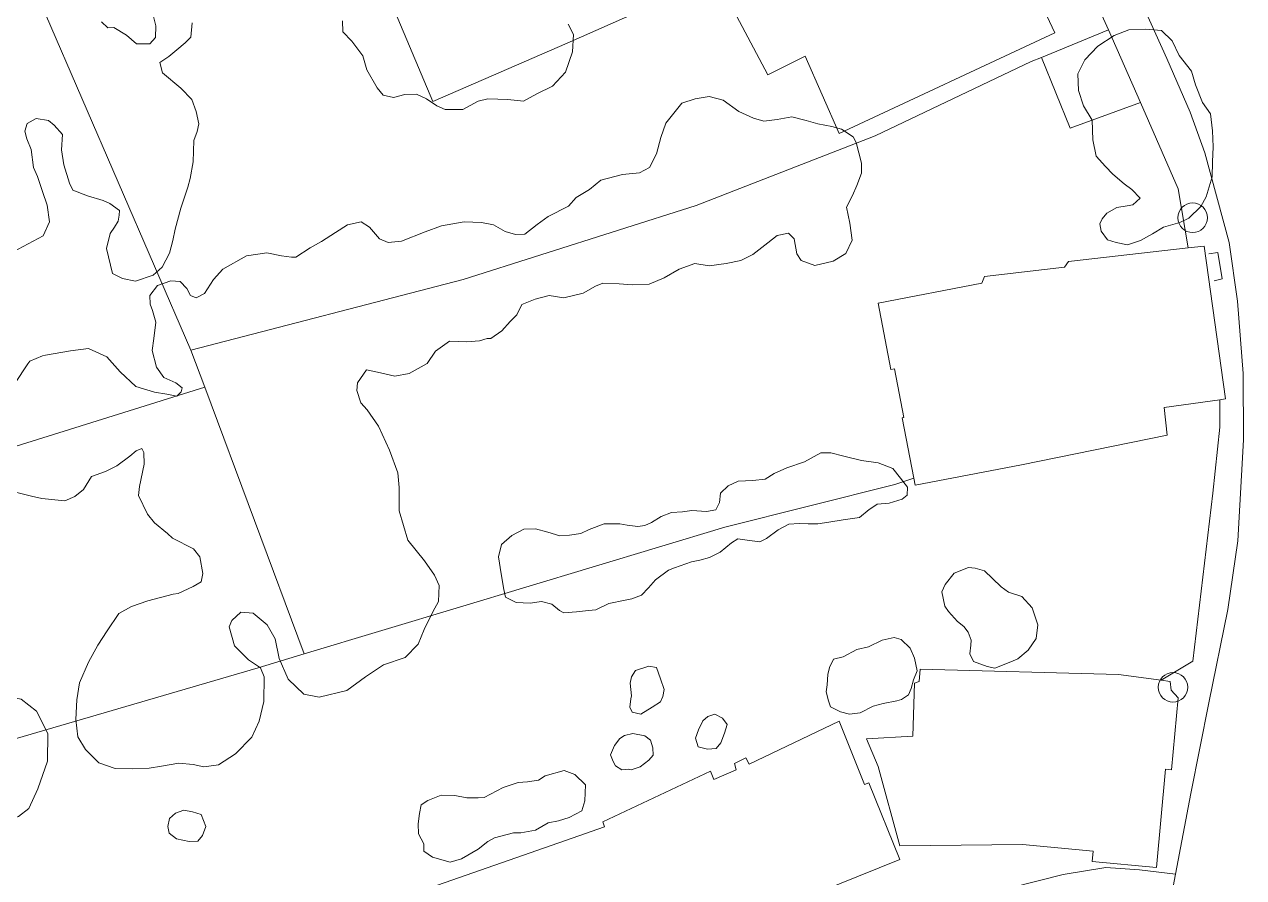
# Model space of a CAD drawing. Header units: metres. Extents: x 4652992 to 4879070, y 2074171 to 2309877.
# Drawn here: x 4653675.2 to 4653738.6, y 2306269.7 to 2306314.1 of the extents above; entities that cross this region are included whole.
import ezdxf

# ---------------------------------------------------------------- set-up
doc = ezdxf.new("R2010")
doc.units = ezdxf.units.M
doc.header["$MEASUREMENT"] = 0
doc.linetypes.add('DGN Style 2', pattern=[66.27138, 39.762828, -26.508552])
doc.layers.get('0').update_dxf_attribs({"color": 4, "lineweight": 0})
for name, color, linetype, lineweight in [('Level 18', 5, 'Continuous', 0), ('Level 30', 5, 'Continuous', 0), ('Level 37', 3, 'Continuous', 0), ('Level 38', 3, 'Continuous', 0), ('Level 40', 1, 'Continuous', 0), ('Level 47', 6, 'Continuous', 0), ('Level 54', 30, 'DGN Style 2', 0), ('Level 61', 4, 'Continuous', 0)]:
    doc.layers.add(name, color=color, linetype=linetype, lineweight=lineweight)

# ---------------------------------------------------------------- blocks, each defined once
blk = doc.blocks.new('POSTE')
at = {"color": 0, "linetype": 'ByBlock', "lineweight": -2}
blk.add_circle((0, 0), 0.770001, dxfattribs=at)

msp = doc.modelspace()

# ---------------------------------------------------------------- linework, layer by layer
at = {"layer": 'Level 18', "color": 30}
msp.add_polyline3d([(4653734.848669, 2306268.697559, 1424.344801), (4653735.073946, 2306269.886598, 1424.396801), (4653735.868007, 2306274.077739, 1424.597869), (4653736.800927, 2306278.805289, 1424.790707), (4653737.791715, 2306283.653909, 1424.971197), (4653738.307986, 2306287.221419, 1425.069963), (4653738.610227, 2306292.483694, 1425.16246), (4653738.586172, 2306295.927551, 1425.202627), (4653738.291464, 2306299.68761, 1425.220085), (4653737.851332, 2306302.734023, 1425.192097), (4653736.599058, 2306307.39673, 1425.271072), (4653735.833329, 2306309.513233, 1425.271743), (4653734.610789, 2306312.308287, 1425.317877), (4653733.474832, 2306314.837751, 1425.360914), (4653732.231236, 2306317.615877, 1425.403673), (4653731.071169, 2306320.050415, 1425.431621), (4653729.571529, 2306323.176744, 1425.48799), (4653726.401358, 2306329.796538, 1425.596924), (4653721.388178, 2306340.38244, 1425.820835), (4653716.134208, 2306351.292125, 1426.067722), (4653710.242689, 2306363.486932, 1426.375225), (4653702.023244, 2306380.285902, 1427.043853)], dxfattribs=at)
at = {"layer": 'Level 30', "color": 1}
for points in [[(4653724.624308, 2306322.553144, 1428.806), (4653728.788454, 2306313.632006, 1428.956), (4653717.577332, 2306308.408004, 1428.956), (4653715.817218, 2306312.433712, 1428.956), (4653713.870284, 2306311.451718, 1428.806), (4653712.240663, 2306314.529642, 1428.806), (4653712.663205, 2306314.753359, 1428.806), (4653712.400381, 2306315.249765, 1428.806), (4653712.164832, 2306315.125053, 1428.806), (4653711.827667, 2306315.761868, 1428.806), (4653712.529503, 2306316.133458, 1428.806), (4653712.303793, 2306316.73279, 1428.806), (4653724.624308, 2306322.553144, 1428.806)], [(4653736.558353, 2306302.551389, 1428.905991), (4653737.665966, 2306294.602413, 1428.605991), (4653737.372226, 2306294.561414, 1428.629039), (4653734.479676, 2306294.157691, 1428.855991), (4653734.633514, 2306292.715383, 1428.805992), (4653727.062926, 2306291.174705, 1431.655991), (4653721.528344, 2306290.111337, 1431.655991), (4653721.458233, 2306290.479546, 1431.655991), (4653720.860384, 2306293.619348, 1431.655991), (4653720.935757, 2306293.6337, 1431.655991), (4653720.454481, 2306296.161279, 1431.655991), (4653720.268046, 2306296.12578, 1431.655991), (4653719.608666, 2306299.588729, 1431.655991), (4653725.001256, 2306300.615532, 1431.505992), (4653725.132807, 2306300.966104, 1428.705992), (4653729.294322, 2306301.456026, 1429.505992), (4653729.498232, 2306301.756835, 1429.505992), (4653735.734626, 2306302.458686, 1428.975996), (4653736.558353, 2306302.551389, 1428.905991)], [(4653735.215742, 2306279.052037, 1427.955992), (4653734.863651, 2306275.316605, 1427.955992), (4653734.555918, 2306275.345611, 1427.955992), (4653734.074429, 2306270.237361, 1427.955992), (4653730.733877, 2306270.552232, 1427.955992), (4653730.783915, 2306271.083099, 1428.455992), (4653727.117137, 2306271.428718, 1429.055992), (4653720.738539, 2306271.365027, 1428.105991), (4653719.606919, 2306275.483427, 1427.755992), (4653719.004195, 2306276.921549, 1427.755992), (4653721.416303, 2306277.059692, 1428.005992), (4653721.50521, 2306279.815191, 1428.005992), (4653721.737192, 2306279.901707, 1430.505992), (4653721.789156, 2306280.555589, 1430.505992), (4653732.104992, 2306280.266878, 1430.505992), (4653734.328111, 2306279.976578, 1428.438376), (4653734.793014, 2306279.91587, 1428.005992), (4653734.848485, 2306279.453403, 1428.005992), (4653735.215742, 2306279.052037, 1427.955992)], [(4653694.862449, 2306268.681936, 1428.855991), (4653703.3484, 2306271.642923, 1429.005992), (4653705.381648, 2306272.349446, 1431.055992), (4653705.290398, 2306272.612048, 1431.055992), (4653710.896531, 2306275.245604, 1431.055992), (4653711.070173, 2306274.817824, 1431.055992), (4653712.224447, 2306275.316581, 1429.005992), (4653712.140545, 2306275.651973, 1428.755992), (4653712.728367, 2306275.947016, 1428.755992), (4653712.900549, 2306275.615226, 1429.005992), (4653717.575129, 2306277.848795, 1429.005992)], [(4653717.575129, 2306277.848795, 1429.005992), (4653718.907325, 2306274.546918, 1429.455992), (4653719.129226, 2306274.636447, 1429.455992), (4653720.736151, 2306270.653647, 1428.905991), (4653715.443181, 2306268.518113, 1428.905991)]]:
    msp.add_polyline3d(points, dxfattribs=at)
at = {"layer": 'Level 37', "extrusion": (-0.1126034902307089, -0.019244997982475, 0.9934536144382974), "elevation": -566992.937388, "flags": 128}
msp.add_lwpolyline([(-1489351.748038, 4943344.358202), (-1489347.752446, 4943345.358278), (-1489343.004557, 4943346.54665), (-1489339.882895, 4943346.54665)], dxfattribs=at)
at = {"layer": 'Level 37', "extrusion": (0.0107593090094128, 0.0722308261909595, 0.9973299078125611), "elevation": 218081.76739, "flags": 128}
msp.add_lwpolyline([(-4263154.976728, -2958758.360716), (-4263151.563496, -2958756.501765), (-4263149.541177, -2958759.925121)], dxfattribs=at)
at = {"layer": 'Level 37', "extrusion": (0.3006895469073835, 0.0477098713004021, 0.952527986235119), "elevation": 1510710.145486, "flags": 128}
msp.add_lwpolyline([(1548533.990264, -4721819.512384), (1548531.982352, -4721819.938888), (1548517.467049, -4721823.022105)], dxfattribs=at)
at = {"layer": 'Level 37', "extrusion": (0.0928268546879313, -0.1626978380464579, 0.982299642952065), "elevation": 58163.037383, "flags": 128}
msp.add_lwpolyline([(5184975.05534, -297373.024851), (5184957.520922, -297369.128504), (5184937.496517, -297364.323798)], dxfattribs=at)
at = {"layer": 'Level 37'}
for points in [[(4653693.441171, 2306347.368037, 1429.798034), (4653690.339554, 2306346.153156, 1430.183895), (4653684.715469, 2306343.403597, 1430.183895), (4653670.292359, 2306336.761323, 1430.883895), (4653667.629604, 2306335.32394, 1431.133895), (4653672.638016, 2306323.255938, 1431.133895), (4653673.461586, 2306321.303805, 1431.133895), (4653675.189666, 2306317.207685, 1431.133895), (4653676.311465, 2306314.616284, 1431.095156), (4653683.877119, 2306297.139307, 1430.833895), (4653698.03832, 2306300.8109, 1429.833895), (4653710.140104, 2306304.664082, 1428.933895), (4653719.459291, 2306308.290546, 1428.283894), (4653727.566717, 2306312.143578, 1427.833895), (4653728.098788, 2306312.360901, 1427.833895), (4653731.592698, 2306313.787978, 1427.833895), (4653728.253224, 2306321.136445, 1427.833895)], [(4653676.311465, 2306314.616284, 1431.095156), (4653691.610333, 2306321.597649, 1430.283894), (4653696.450931, 2306310.077146, 1429.833895), (4653703.444776, 2306313.105592, 1429.233894), (4653706.428896, 2306314.412786, 1428.933895), (4653708.506409, 2306315.274033, 1428.733894), (4653709.308748, 2306315.648512, 1428.733894)], [(4653721.458233, 2306290.479546, 1429.333895), (4653720.4707, 2306290.157533, 1429.333895), (4653711.638855, 2306287.941533, 1429.383895), (4653697.845339, 2306283.771875, 1429.533894), (4653689.768239, 2306281.344127, 1429.765356), (4653687.376547, 2306280.625252, 1429.833895), (4653667.123964, 2306274.709672, 1431.033894), (4653649.912351, 2306269.735526, 1431.831107)]]:
    msp.add_polyline3d(points, dxfattribs=at)
at = {"layer": 'Level 38', "elevation": 1426.533894, "flags": 128}
msp.add_lwpolyline([(4653734.328111, 2306279.976578), (4653735.974402, 2306280.971862), (4653737.002001, 2306289.695967), (4653737.367422, 2306293.130581), (4653737.372226, 2306294.561414)], dxfattribs=at)
at = {"layer": 'Level 40', "color": 3, "flags": 128}
for points, elevation in [([(4653724.430871, 2306281.805243), (4653724.450585, 2306282.053605), (4653724.28265, 2306282.466576), (4653724.059286, 2306282.764691), (4653723.732251, 2306283.02093), (4653723.273034, 2306283.55659), (4653723.073817, 2306283.818189), (4653722.914057, 2306284.576401), (4653723.086622, 2306284.95113), (4653723.558592, 2306285.548436), (4653724.314645, 2306285.835264), (4653724.655104, 2306285.797125), (4653725.134959, 2306285.667378), (4653725.55848, 2306285.265284), (4653726.006145, 2306284.826692), (4653726.393975, 2306284.558051), (4653727.074074, 2306284.324214), (4653727.618318, 2306283.739632), (4653727.911414, 2306282.859405), (4653727.828236, 2306282.150801), (4653727.417016, 2306281.540877), (4653726.878873, 2306281.08313), (4653726.500759, 2306280.939687), (4653725.671232, 2306280.604705), (4653725.276176, 2306280.685605), (4653724.571913, 2306280.956034), (4653724.367319, 2306281.344998), (4653724.430871, 2306281.805243)], 1430.4), ([(4653717.032303, 2306278.903901), (4653716.90711, 2306279.372444), (4653716.952089, 2306279.742841), (4653716.998042, 2306280.271192), (4653717.073475, 2306280.635327), (4653717.289586, 2306281.06553), (4653717.790424, 2306281.184366), (4653718.506394, 2306281.575444), (4653719.104892, 2306281.705912), (4653719.814576, 2306282.066647), (4653720.44354, 2306282.190881), (4653720.802761, 2306282.085692), (4653721.281931, 2306281.639641), (4653721.492311, 2306281.122092), (4653721.640831, 2306280.459024), (4653721.448937, 2306279.992185), (4653721.324244, 2306279.543201), (4653721.194214, 2306279.221842), (4653720.826762, 2306278.980748), (4653720.588393, 2306278.903031), (4653719.861678, 2306278.767171), (4653719.354485, 2306278.617979), (4653718.681457, 2306278.2813), (4653718.125917, 2306278.205292), (4653717.644846, 2306278.335492), (4653717.128016, 2306278.599565), (4653717.032303, 2306278.903901)], 1428.85), ([(4653706.69492, 2306278.572716), (4653706.750101, 2306279.002825), (4653706.783894, 2306279.165672), (4653706.716227, 2306279.824649), (4653706.783809, 2306280.150322), (4653706.98886, 2306280.481773), (4653707.684084, 2306280.712794), (4653708.076234, 2306280.632454), (4653708.294928, 2306280.044426), (4653708.487708, 2306279.495632), (4653708.413385, 2306279.137364), (4653708.28721, 2306278.857624), (4653707.853381, 2306278.57301), (4653707.268548, 2306278.217469), (4653706.811012, 2306278.311233), (4653706.69492, 2306278.572716)], 1429.6), ([(4653670.808902, 2306273.557026), (4653670.408741, 2306274.426786), (4653670.222771, 2306275.128182), (4653669.917288, 2306275.854058), (4653669.571987, 2306276.588059), (4653669.731316, 2306277.550048), (4653669.920521, 2306278.257196), (4653670.484842, 2306278.970255), (4653671.054153, 2306279.309324), (4653671.799402, 2306279.695185), (4653672.924823, 2306279.713031), (4653674.141697, 2306279.173432), (4653675.058102, 2306278.985512), (4653675.843509, 2306278.368593), (4653676.433219, 2306277.211535), (4653676.422016, 2306275.763119), (4653675.915986, 2306274.333152), (4653675.45298, 2306273.308807), (4653674.906779, 2306272.881917), (4653674.001891, 2306272.528631), (4653673.196553, 2306272.652446), (4653672.479241, 2306272.799657), (4653671.411618, 2306273.06022), (4653670.808902, 2306273.557026)], 1433.633895), ([(4653710.253463, 2306276.519727), (4653710.105537, 2306276.958087), (4653710.265683, 2306277.401298), (4653710.49804, 2306277.863698), (4653710.748503, 2306278.084375), (4653711.116346, 2306278.212996), (4653711.514751, 2306277.995355), (4653711.755207, 2306277.674072), (4653711.627809, 2306277.224151), (4653711.421424, 2306276.722397), (4653711.190151, 2306276.429755), (4653710.737623, 2306276.386488), (4653710.253463, 2306276.519727)], 1428.85), ([(4653705.697504, 2306276.087059), (4653705.903865, 2306276.588541), (4653706.181277, 2306276.939504), (4653706.418099, 2306277.094872), (4653706.851157, 2306277.210018), (4653707.472586, 2306277.082649), (4653707.765847, 2306276.852614), (4653707.887705, 2306276.453789), (4653707.911439, 2306276.075064), (4653707.687024, 2306275.815174), (4653707.239297, 2306275.465102), (4653706.766733, 2306275.324054), (4653706.635899, 2306275.350876), (4653706.288523, 2306275.320124), (4653705.955799, 2306275.524291), (4653705.832855, 2306275.753424), (4653705.697504, 2306276.087059)], 1429.15), ([(4653695.980867, 2306271.469085), (4653695.70675, 2306271.991798), (4653695.685827, 2306272.504956), (4653695.754933, 2306273.04203), (4653695.847916, 2306273.489382), (4653696.192592, 2306273.715498), (4653696.88892, 2306273.996693), (4653697.607672, 2306273.97649), (4653698.219514, 2306273.851012), (4653698.81593, 2306273.855903), (4653699.118366, 2306273.878682), (4653700.118609, 2306274.394376), (4653700.896551, 2306274.658853), (4653701.370618, 2306274.688845), (4653701.943169, 2306274.783445), (4653702.287843, 2306275.009567), (4653703.278223, 2306275.272896), (4653703.832494, 2306275.07446), (4653704.400849, 2306274.53393), (4653704.354416, 2306273.695401), (4653704.20387, 2306273.175012), (4653703.53979, 2306272.844733), (4653702.991083, 2306272.660418), (4653702.459268, 2306272.557454), (4653701.786743, 2306272.186499), (4653701.034053, 2306272.044026), (4653700.649983, 2306272.037988), (4653699.659538, 2306271.774657), (4653699.323276, 2306271.589182), (4653698.81393, 2306271.184754), (4653697.944414, 2306270.684565), (4653697.354929, 2306270.508625), (4653696.433597, 2306270.782473), (4653695.986367, 2306271.086278), (4653695.980867, 2306271.469085)], 1430.35), ([(4653683.127823, 2306271.731737), (4653682.751353, 2306272.027469), (4653682.676784, 2306272.370477), (4653682.764069, 2306272.789497), (4653683.074586, 2306273.053474), (4653683.510587, 2306273.218884), (4653683.965701, 2306273.125508), (4653684.413553, 2306272.997211), (4653684.647311, 2306272.366672), (4653684.475482, 2306271.892152), (4653684.234974, 2306271.613782), (4653683.793021, 2306271.595233), (4653683.127823, 2306271.731737)], 1430.15)]:
    msp.add_lwpolyline(points, dxfattribs=dict(at, elevation=elevation))
at = {"layer": 'Level 40', "color": 3}
for points in [[(4653679.233517, 2306314.203162, 1431.233894), (4653679.558287, 2306313.905639, 1431.233894), (4653679.870567, 2306313.918943, 1431.233894), (4653680.521612, 2306313.51625, 1431.233894), (4653681.045936, 2306313.062345, 1431.233894), (4653681.744769, 2306313.07379, 1431.233894), (4653682.044553, 2306313.39795, 1431.233894), (4653682.056608, 2306314.01207, 1431.233894), (4653681.839747, 2306314.827031, 1431.233894)], [(4653703.484202, 2306314.095098, 1430.3839), (4653703.765859, 2306313.55945, 1430.3839), (4653703.709493, 2306312.65804, 1430.3839), (4653703.358417, 2306311.599345, 1430.3839), (4653702.682295, 2306310.867812, 1430.3839), (4653701.857389, 2306310.470993, 1430.3839), (4653701.512109, 2306310.280608, 1430.3839), (4653701.166829, 2306310.090222, 1430.3839), (4653700.353549, 2306310.169322, 1430.3839), (4653699.313502, 2306310.207768, 1430.3839), (4653698.809353, 2306310.093312, 1430.3839), (4653698.017677, 2306309.646242, 1430.3839), (4653697.103349, 2306309.659035, 1430.3839), (4653696.659969, 2306309.836543, 1430.3839), (4653696.125671, 2306310.206532, 1430.3839), (4653695.607238, 2306310.442835, 1430.3839), (4653695.003673, 2306310.432197, 1430.6339), (4653694.416513, 2306310.278587, 1430.9339), (4653693.881605, 2306310.403143, 1431.0839), (4653693.565843, 2306310.77161, 1431.0839), (4653693.01955, 2306311.708219, 1431.0839), (4653692.823712, 2306312.442944, 1431.0839), (4653692.2428, 2306313.212821, 1431.0839), (4653691.777173, 2306313.698624, 1431.0839), (4653691.764474, 2306314.265603, 1431.0839)], [(4653683.945888, 2306314.165822, 1431.233894), (4653683.865926, 2306313.411415, 1431.233894), (4653683.573857, 2306313.124209, 1431.233894), (4653683.147314, 2306312.748841, 1431.233894), (4653682.728475, 2306312.410433, 1431.233894), (4653682.257279, 2306312.10385, 1431.533894), (4653682.392674, 2306311.567494, 1431.783894), (4653683.35641, 2306310.756066, 1431.983894), (4653683.931281, 2306310.176661, 1431.983894), (4653684.149423, 2306309.554593, 1431.983894), (4653684.285728, 2306308.910709, 1431.983894), (4653684.201017, 2306308.50447, 1431.983894), (4653684.02675, 2306308.039505, 1431.983894), (4653683.988784, 2306306.93054, 1431.983894), (4653683.837231, 2306306.07269, 1431.783894), (4653683.722682, 2306305.618443, 1431.433895), (4653683.356757, 2306304.529337, 1431.033894), (4653683.063653, 2306303.432236, 1430.583895), (4653682.940102, 2306302.839738, 1430.583895), (4653682.763934, 2306302.180748, 1430.583895), (4653682.378747, 2306301.448624, 1430.583895), (4653681.90666, 2306301.043166, 1430.583895), (4653680.988554, 2306300.728917, 1430.583895), (4653680.319556, 2306300.865737, 1430.583895), (4653679.792979, 2306301.127889, 1430.583895), (4653679.482766, 2306302.426935, 1430.583895), (4653679.682175, 2306303.196965, 1430.583895), (4653679.908077, 2306303.536859, 1430.583895), (4653680.103067, 2306303.840073, 1430.833895), (4653680.151871, 2306304.155586, 1431.183895), (4653680.162052, 2306304.396704, 1431.783894), (4653679.662541, 2306304.771114, 1432.433895), (4653679.30749, 2306304.920662, 1432.433895), (4653678.507918, 2306305.161072, 1432.433895), (4653677.740189, 2306305.458106, 1432.733894), (4653677.566813, 2306305.825671, 1433.033894), (4653677.262784, 2306306.771974, 1433.033894), (4653677.157698, 2306307.562236, 1433.033894), (4653677.208316, 2306308.359067, 1433.033894), (4653676.767283, 2306308.833533, 1433.033894), (4653676.472779, 2306309.085876, 1433.033894), (4653675.836123, 2306309.177526, 1433.033894), (4653675.359878, 2306308.928938, 1433.033894), (4653675.238201, 2306308.531027, 1433.033894), (4653675.346205, 2306308.124605, 1433.033894), (4653675.579113, 2306307.577333, 1433.033894), (4653675.690352, 2306306.632064, 1433.033894), (4653675.901679, 2306306.166018, 1433.033894), (4653676.162437, 2306305.3823, 1433.033894), (4653676.401606, 2306304.679837, 1433.033894), (4653676.528287, 2306303.808088, 1433.033894), (4653676.194019, 2306303.08192, 1433.183895), (4653674.631203, 2306302.248213, 1433.183895)], [(4653730.951331, 2306307.233912, 1428.833895), (4653730.767615, 2306308.075814, 1429.183895), (4653730.729397, 2306309.106023, 1429.483894), (4653730.280206, 2306309.850594, 1429.883895), (4653730.022254, 2306310.634951, 1429.883895), (4653729.993589, 2306311.511843, 1429.883895), (4653730.35428, 2306312.239572, 1429.883895), (4653731.024264, 2306312.939016, 1429.883895), (4653731.875079, 2306313.497045, 1429.883895), (4653732.63697, 2306313.794519, 1429.883895), (4653733.518478, 2306313.823756, 1429.883895), (4653734.34567, 2306313.759567, 1429.883895), (4653734.901195, 2306313.228234, 1429.883895), (4653735.264126, 2306312.46163, 1430.033894), (4653735.895627, 2306311.640524, 1430.183895), (4653736.1003, 2306310.937086, 1430.183895), (4653736.475226, 2306310.020014, 1430.033894), (4653736.882352, 2306309.419499, 1429.833895), (4653736.988651, 2306308.541238, 1429.583895), (4653737.034657, 2306307.709354, 1429.333895), (4653736.98994, 2306306.924537, 1428.933895), (4653736.982334, 2306306.156175, 1428.583895), (4653736.659618, 2306305.104184, 1428.583895), (4653736.380338, 2306304.602232, 1428.583895), (4653735.763204, 2306303.994557, 1428.583895), (4653735.296579, 2306303.775392, 1428.583895), (4653734.438592, 2306303.531322, 1428.583895), (4653733.87687, 2306303.19182, 1428.583895), (4653733.240837, 2306302.83255, 1428.583895), (4653732.565154, 2306302.621135, 1428.583895), (4653731.992487, 2306302.738086, 1428.583895), (4653731.527824, 2306302.867919, 1428.583895), (4653731.199874, 2306303.319215, 1428.583895), (4653731.141404, 2306303.715466, 1428.583895), (4653731.264235, 2306303.969877, 1428.583895), (4653731.501979, 2306304.27069, 1428.583895), (4653732.016117, 2306304.549999, 1428.583895), (4653732.562965, 2306304.647955, 1428.583895), (4653732.853233, 2306304.693495, 1428.583895), (4653733.239563, 2306305.033832, 1428.583895), (4653732.802139, 2306305.494398, 1428.833895), (4653732.40601, 2306305.784772, 1428.833895), (4653731.808867, 2306306.290753, 1428.833895), (4653731.433562, 2306306.6816, 1428.833895), (4653730.951331, 2306307.233912, 1428.833895)], [(4653674.730349, 2306295.401046, 1432.483894), (4653675.399029, 2306296.431921, 1432.483894), (4653675.501674, 2306296.561584, 1432.483894), (4653676.164482, 2306296.840284, 1432.483894), (4653676.324529, 2306296.882867, 1432.483894), (4653677.618547, 2306297.107745, 1432.483894), (4653678.548709, 2306297.218754, 1432.483894), (4653679.505628, 2306296.79141, 1432.283894), (4653680.198939, 2306296.003176, 1432.083895), (4653681.005639, 2306295.252702, 1431.733894), (4653681.985204, 2306294.948805, 1431.433895), (4653682.633687, 2306294.855633, 1431.183895), (4653683.142344, 2306294.751539, 1431.183895), (4653683.376848, 2306294.967838, 1431.183895), (4653683.422137, 2306295.185099, 1431.183895), (4653683.096553, 2306295.440494, 1431.183895), (4653682.472783, 2306295.719148, 1431.183895), (4653682.091081, 2306296.250274, 1431.183895), (4653681.857551, 2306297.128548, 1431.183895), (4653681.949559, 2306297.751432, 1431.183895), (4653682.050529, 2306298.598919, 1431.183895), (4653681.873155, 2306299.201349, 1431.183895), (4653681.751921, 2306299.528081, 1431.183895), (4653681.733533, 2306299.984729, 1431.183895), (4653682.144894, 2306300.504427, 1431.183895), (4653682.837875, 2306300.740091, 1431.183895), (4653683.325188, 2306300.715912, 1431.183895), (4653683.664397, 2306300.344631, 1431.183895), (4653683.848412, 2306299.98027, 1431.783894), (4653684.145185, 2306299.861075, 1432.133895), (4653684.579235, 2306300.077899, 1432.333895), (4653685.045896, 2306300.814999, 1432.533894), (4653685.536325, 2306301.354828, 1432.533894), (4653686.775637, 2306302.042741, 1432.533894), (4653687.829578, 2306302.203784, 1432.533894), (4653688.590812, 2306302.048161, 1432.533894), (4653689.10584, 2306301.980523, 1432.533894), (4653689.330868, 2306301.972172, 1432.533894), (4653690.075014, 2306302.460126, 1432.533894), (4653690.672791, 2306302.789739, 1432.533894), (4653691.400262, 2306303.249592, 1432.283894), (4653692.013321, 2306303.65159, 1432.283894), (4653692.726319, 2306303.807179, 1432.283894), (4653693.160213, 2306303.530182, 1432.283894), (4653693.679043, 2306302.934491, 1432.283894), (4653694.128015, 2306302.729725, 1432.283894), (4653694.826037, 2306302.813059, 1432.283894), (4653696.049869, 2306303.285124, 1432.033894), (4653696.909711, 2306303.599261, 1432.033894), (4653698.088657, 2306303.810512, 1432.033894), (4653698.989739, 2306303.777104, 1432.033894), (4653699.606727, 2306303.651026, 1432.033894), (4653700.214934, 2306303.300646, 1432.033894), (4653700.751856, 2306303.153243, 1432.033894), (4653701.246258, 2306303.165264, 1432.033894), (4653701.882157, 2306303.675937, 1432.033894), (4653702.459209, 2306304.085578, 1432.033894), (4653703.516901, 2306304.623097, 1432.033894), (4653703.912445, 2306305.069805, 1432.033894), (4653704.605878, 2306305.493327, 1432.033894), (4653705.197915, 2306305.975232, 1432.033894), (4653706.319421, 2306306.273633, 1432.033894), (4653707.20689, 2306306.356107, 1432.033894), (4653707.717572, 2306306.628568, 1432.033894), (4653708.093001, 2306307.343066, 1432.033894), (4653708.309426, 2306308.203011, 1432.033894), (4653708.575923, 2306308.939673, 1432.033894), (4653709.396837, 2306309.977448, 1432.033894), (4653710.088962, 2306310.212822, 1432.033894), (4653710.831187, 2306310.324974, 1432.033894), (4653711.549722, 2306310.140636, 1432.033894), (4653712.371512, 2306309.549746, 1431.883895), (4653713.128159, 2306309.198758, 1431.533894)], [(4653713.128159, 2306309.198758, 1431.533894), (4653713.665703, 2306309.05132, 1431.533894), (4653714.364805, 2306309.134814, 1431.533894), (4653715.112638, 2306309.274989, 1431.383895), (4653715.865253, 2306309.07564, 1431.033894), (4653716.47605, 2306308.91322, 1431.033894), (4653717.203491, 2306308.764723, 1431.033894), (4653717.70521, 2306308.624568, 1431.033894), (4653718.307407, 2306308.237482, 1431.033894), (4653718.473119, 2306307.939491, 1431.033894), (4653718.743365, 2306306.865352, 1431.033894), (4653718.747419, 2306306.336139, 1431.033894), (4653718.503174, 2306305.70663, 1431.033894), (4653718.28144, 2306305.185735, 1431.033894), (4653717.964417, 2306304.57104, 1431.033894), (4653718.13419, 2306303.743641, 1431.033894), (4653718.252577, 2306302.851179, 1431.033894), (4653717.920509, 2306302.163943, 1431.033894), (4653717.269648, 2306301.768344, 1431.033894), (4653716.313873, 2306301.548307, 1431.033894), (4653715.608786, 2306301.805633, 1431.033894), (4653715.377835, 2306302.154853, 1431.033894), (4653715.235388, 2306302.929889, 1431.083895), (4653714.955751, 2306303.223833, 1431.233894), (4653714.363347, 2306303.101422, 1431.533894), (4653713.865959, 2306302.712676, 1431.533894), (4653713.097937, 2306302.115166, 1431.533894), (4653712.462657, 2306301.792301, 1431.533894), (4653711.712031, 2306301.643895, 1431.533894), (4653710.81604, 2306301.525198, 1431.533894), (4653710.081672, 2306301.637538, 1431.533894), (4653709.264697, 2306301.351814, 1431.533894), (4653708.490355, 2306300.906485, 1431.533894), (4653707.702208, 2306300.577147, 1431.533894), (4653706.82131, 2306300.53084, 1431.533894), (4653706.152186, 2306300.592151, 1431.533894), (4653705.286364, 2306300.618221, 1431.533894), (4653704.914234, 2306300.467939, 1431.533894), (4653704.271463, 2306300.108905, 1431.533894), (4653703.272857, 2306299.860333, 1431.533894), (4653702.502322, 2306299.980121, 1431.533894), (4653701.780643, 2306299.788126, 1431.533894), (4653701.080257, 2306299.51633, 1431.533894), (4653700.82029, 2306298.969348, 1431.733894), (4653700.483326, 2306298.623377, 1431.733894), (4653700.043631, 2306298.147539, 1431.733894), (4653699.466167, 2306297.737578, 1431.733894), (4653699.277046, 2306297.738534, 1431.733894), (4653698.876238, 2306297.631907, 1431.733894), (4653698.221202, 2306297.577271, 1431.733894), (4653697.319481, 2306297.610803, 1431.733894), (4653696.602962, 2306297.078413, 1431.733894), (4653696.169438, 2306296.450407, 1431.733894), (4653695.227463, 2306295.926383, 1431.733894), (4653694.477239, 2306295.778072, 1431.733894), (4653693.585151, 2306295.995022, 1431.983894), (4653693.01286, 2306296.108799, 1432.233894), (4653692.544506, 2306295.447796, 1432.483894), (4653692.498039, 2306295.042867, 1432.483894), (4653692.704119, 2306294.397863, 1432.483894), (4653693.042923, 2306294.027109, 1432.483894), (4653693.625462, 2306293.191971, 1432.483894), (4653694.197877, 2306291.944303, 1432.483894), (4653694.632768, 2306290.762343, 1432.483894), (4653694.700032, 2306289.994756, 1432.483894), (4653694.713333, 2306288.78583, 1432.483894), (4653695.153189, 2306287.263251, 1432.483894), (4653696.024963, 2306286.179887, 1432.483894), (4653696.550297, 2306285.43132, 1432.483894), (4653696.779141, 2306284.894262, 1432.483894), (4653696.75887, 2306284.068818, 1432.483894), (4653696.457098, 2306283.52726, 1432.483894), (4653696.007303, 2306282.610297, 1432.683895), (4653695.696771, 2306281.84446, 1432.683895), (4653695.023421, 2306281.152929, 1432.683895), (4653693.887268, 2306280.782454, 1432.683895), (4653692.959933, 2306280.142944, 1432.683895), (4653691.981254, 2306279.438523, 1432.683895), (4653690.547358, 2306279.091371, 1432.683895), (4653689.749298, 2306279.254961, 1432.683895), (4653688.926618, 2306280.026923, 1432.683895), (4653688.469451, 2306281.10096, 1432.683895), (4653688.266207, 2306282.122866, 1432.683895), (4653687.850163, 2306282.84901, 1432.683895), (4653687.106387, 2306283.453779, 1432.683895), (4653686.474834, 2306283.507789, 1432.683895), (4653686.00678, 2306283.075945, 1432.683895), (4653685.866077, 2306282.745972, 1432.683895), (4653686.150713, 2306281.759115, 1432.683895), (4653686.873953, 2306281.029122, 1432.683895), (4653687.495435, 2306280.610846, 1432.683895), (4653687.692286, 2306280.154914, 1432.683895), (4653687.674901, 2306278.870081, 1432.683895), (4653687.419149, 2306277.841828, 1432.683895), (4653687.036655, 2306277.005764, 1432.683895), (4653686.189449, 2306276.14024, 1432.683895), (4653685.320368, 2306275.570176, 1432.683895), (4653684.55092, 2306275.478552, 1432.683895), (4653683.991224, 2306275.593347, 1432.683895), (4653683.255027, 2306275.661199, 1432.683895), (4653682.349087, 2306275.514439, 1432.683895), (4653681.699625, 2306275.39822, 1432.683895), (4653680.858612, 2306275.362869, 1432.683895), (4653679.945987, 2306275.383785, 1432.683895), (4653679.091565, 2306275.683763, 1432.683895), (4653678.400237, 2306276.365969, 1432.683895), (4653677.997032, 2306277.030605, 1432.683895), (4653677.891819, 2306277.925034, 1432.683895), (4653677.939745, 2306278.954237, 1432.683895), (4653678.082621, 2306279.839221, 1432.683895), (4653678.555069, 2306280.905905, 1432.683895), (4653679.034211, 2306281.804937, 1432.683895), (4653679.520055, 2306282.536349, 1432.683895), (4653680.127333, 2306283.450571, 1432.683895), (4653680.786441, 2306283.814047, 1432.683895), (4653681.637043, 2306284.096738, 1432.683895), (4653682.960444, 2306284.448732, 1432.683895), (4653683.222633, 2306284.483427, 1432.683895), (4653683.993443, 2306284.845454, 1432.683895), (4653684.411784, 2306285.097026, 1432.433895), (4653684.502195, 2306285.530971, 1432.433895), (4653684.341492, 2306286.393373, 1432.433895), (4653684.010317, 2306286.800525, 1432.433895), (4653682.91751, 2306287.363662, 1432.433895), (4653682.665045, 2306287.603866, 1432.433895), (4653681.986341, 2306288.157545, 1432.433895), (4653681.626523, 2306288.608195, 1432.433895), (4653681.147123, 2306289.573322, 1432.433895), (4653681.208838, 2306290.050673, 1432.433895), (4653681.449999, 2306291.207346, 1432.433895), (4653681.425532, 2306291.815339, 1432.433895), (4653681.318173, 2306292.025744, 1432.433895), (4653681.026679, 2306291.896993, 1432.433895), (4653680.705038, 2306291.623671, 1432.433895), (4653680.033025, 2306291.120585, 1432.433895), (4653679.442489, 2306290.826934, 1432.433895), (4653678.706921, 2306290.562979, 1432.433895), (4653678.289173, 2306289.886802, 1432.233894), (4653677.835962, 2306289.527176, 1432.233894), (4653677.316402, 2306289.300766, 1431.933895), (4653676.132599, 2306289.430048, 1431.933895), (4653675.588327, 2306289.541519, 1431.933895), (4653674.761357, 2306289.74861, 1431.933895)], [(4653699.865298, 2306286.383221, 1430.783894), (4653700.034186, 2306287.036248, 1430.683895), (4653700.5564, 2306287.503317, 1430.633895), (4653701.18823, 2306287.829311, 1430.433895), (4653701.79104, 2306287.842705, 1430.233894), (4653702.431912, 2306287.676077, 1430.233894), (4653703.061858, 2306287.478983, 1429.983894), (4653703.567747, 2306287.517177, 1429.983894), (4653704.155999, 2306287.609393, 1429.983894), (4653704.587781, 2306287.804524, 1429.983894), (4653705.36193, 2306288.10677, 1429.983894), (4653706.181983, 2306288.116104, 1429.983894), (4653706.557316, 2306288.039275, 1429.983894), (4653707.110322, 2306287.961516, 1429.983894), (4653707.479771, 2306288.027654, 1429.983894), (4653707.829211, 2306288.16877, 1429.983894), (4653708.32335, 2306288.492906, 1429.983894), (4653708.86457, 2306288.701086, 1429.983894), (4653709.438771, 2306288.725322, 1429.983894), (4653709.91766, 2306288.804507, 1429.983894), (4653710.689581, 2306288.752843, 1429.983894), (4653711.168485, 2306288.832029, 1429.983894), (4653711.355483, 2306289.219026, 1429.983894), (4653711.420074, 2306289.701937, 1429.983894), (4653711.818869, 2306290.081009, 1429.983894), (4653712.333013, 2306290.330165, 1429.983894), (4653713.084926, 2306290.353494, 1429.983894), (4653713.741519, 2306290.431766, 1429.983894), (4653714.194461, 2306290.728885, 1429.983894), (4653714.859218, 2306291.018101, 1429.983894), (4653715.778309, 2306291.331499, 1429.733894), (4653716.622207, 2306291.796932, 1429.733894), (4653717.155522, 2306291.794182, 1429.733894), (4653717.831718, 2306291.61781, 1429.533894), (4653718.746945, 2306291.395134, 1429.533894), (4653719.613956, 2306291.277875, 1429.383895), (4653720.374869, 2306290.985852, 1429.133895), (4653720.768849, 2306290.479416, 1429.133895), (4653721.135714, 2306290.013994, 1429.133895), (4653721.119482, 2306289.591442, 1429.133895), (4653720.865004, 2306289.395074, 1429.133895), (4653720.179128, 2306289.180498, 1429.133895), (4653719.562704, 2306289.129168, 1429.133895), (4653719.232798, 2306288.912743, 1429.133895), (4653719.150321, 2306288.858636, 1429.133895), (4653718.634298, 2306288.431847, 1429.133895), (4653717.791614, 2306288.320349, 1429.133895), (4653717.053215, 2306288.199264, 1429.283894), (4653716.464225, 2306288.110779, 1429.483894), (4653715.964789, 2306288.106572, 1429.483894), (4653715.506577, 2306288.129402, 1429.483894), (4653714.965942, 2306288.098157, 1429.483894), (4653714.403043, 2306287.787695, 1429.483894), (4653713.811921, 2306287.341113, 1429.483894), (4653713.455092, 2306287.165834, 1429.483894), (4653712.79614, 2306287.2497, 1429.583895), (4653712.31382, 2306287.325116, 1429.733894), (4653711.985827, 2306287.113046, 1429.933895), (4653711.389863, 2306286.637065, 1430.133895), (4653710.834608, 2306286.360925, 1430.133895), (4653710.341678, 2306286.213775, 1430.133895), (4653709.896974, 2306286.127629, 1430.133895), (4653709.013484, 2306285.812376, 1430.133895), (4653708.705265, 2306285.69829, 1430.133895), (4653708.034235, 2306285.195564, 1430.383895), (4653707.662674, 2306284.775689, 1430.383895), (4653707.298158, 2306284.389788, 1430.383895), (4653706.798377, 2306284.208717, 1430.383895), (4653706.463226, 2306284.135643, 1430.383895), (4653705.608307, 2306283.956451, 1430.383895), (4653704.936848, 2306283.633404, 1430.383895), (4653704.540557, 2306283.608285, 1430.383895), (4653703.918493, 2306283.523123, 1430.383895), (4653703.269395, 2306283.47893, 1430.383895), (4653703.044808, 2306283.595786, 1430.383895), (4653702.650916, 2306283.924454, 1430.383895), (4653702.112398, 2306284.070177, 1430.383895), (4653701.524484, 2306283.978034, 1430.383895), (4653700.787274, 2306284.022751, 1430.383895), (4653700.241737, 2306284.289632, 1430.533894), (4653700.154026, 2306284.695773, 1430.783894), (4653700.002602, 2306285.505573, 1430.783894), (4653699.865298, 2306286.383221, 1430.783894)]]:
    msp.add_polyline3d(points, dxfattribs=at)
at = {"layer": 'Level 47', "elevation": 1425.583895, "flags": 128}
msp.add_lwpolyline([(4653737.077198, 2306300.742371), (4653737.488233, 2306300.841332), (4653737.266113, 2306302.212772), (4653736.793502, 2306302.149255)], dxfattribs=at)
at = {"layer": 'Level 54', "linetype": 'Continuous'}
msp.add_polyline3d([(4653735.073946, 2306269.886598, 1424.855429), (4653733.195161, 2306270.11817, 1424.85), (4653731.448103, 2306270.236057, 1424.95), (4653729.229224, 2306269.864836, 1425.15), (4653726.564777, 2306269.195073, 1425.5), (4653722.311899, 2306267.894679, 1426.05), (4653715.211846, 2306265.175026, 1426.25), (4653707.576973, 2306262.382498, 1426.55), (4653695.23531, 2306258.107537, 1426.8), (4653691.812177, 2306257.124969, 1426.8), (4653691.983245, 2306256.528992, 1426.8), (4653692.143254, 2306255.971544, 1426.8), (4653695.597495, 2306256.963042, 1426.8), (4653707.979488, 2306261.251972, 1426.55), (4653715.632594, 2306264.051169, 1426.25), (4653722.702429, 2306266.759248, 1426.05), (4653726.886696, 2306268.038662, 1425.5), (4653729.474899, 2306268.68926, 1425.15), (4653731.507516, 2306269.029319, 1424.95), (4653733.078754, 2306268.923296, 1424.85), (4653734.848669, 2306268.697559, 1424.776425)], dxfattribs=at)

# ---------------------------------------------------------------- block references
at = {"layer": 'Level 61', "zscale": 0.1}
for p in [(4653735.961107, 2306304.024345, 1425.5839), (4653734.938255, 2306279.606311, 1425.433895)]:
    msp.add_blockref('POSTE', p, dxfattribs=at)

doc.saveas('drawing.dxf')
